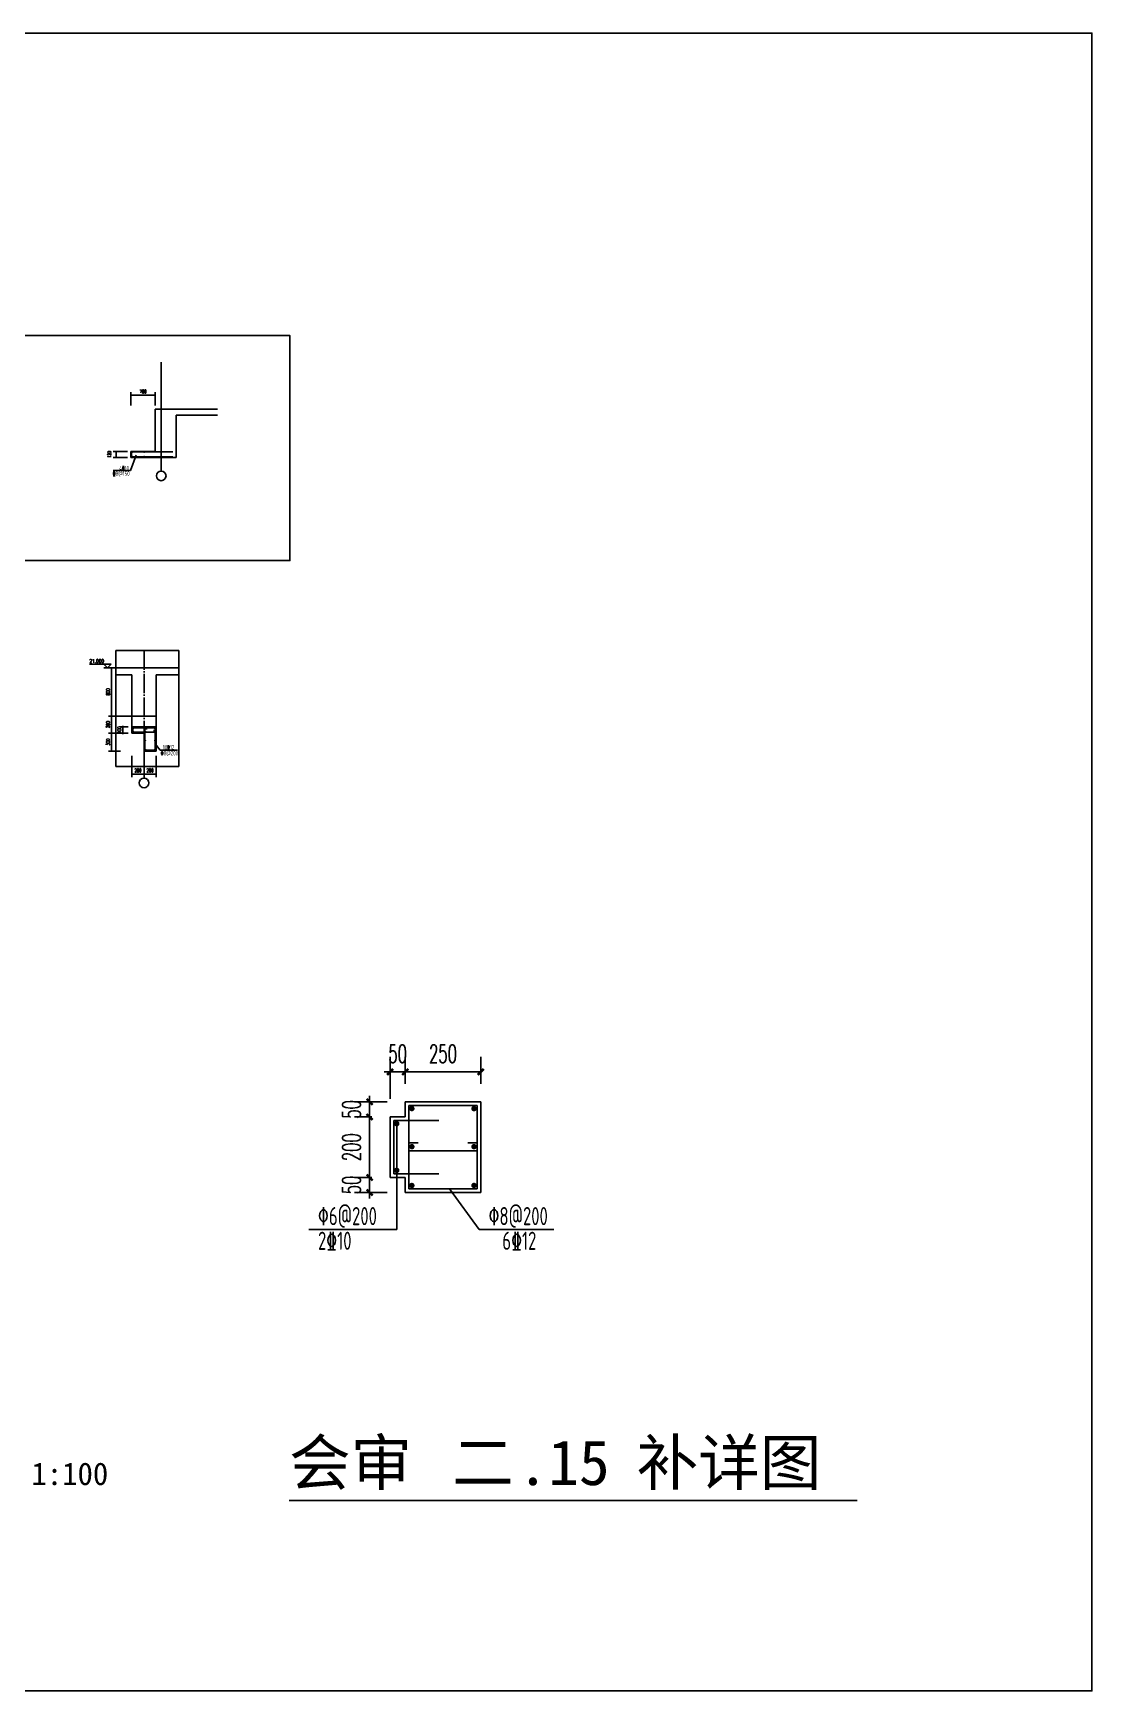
# Model space of a CAD drawing. Extents: x 0 to 125661, y -104936 to 8656.
# Drawn here: x 108147 to 125661, y -55238 to -27810 of the extents above; entities that cross this region are included whole.
import ezdxf
from ezdxf.enums import TextEntityAlignment as Align

# ---------------------------------------------------------------- set-up
doc = ezdxf.new("R2010")
doc.units = 0
doc.header["$LTSCALE"] = 800
doc.header["$MEASUREMENT"] = 0
doc.linetypes.add('DOTE', pattern=[2.42, 2, -0.2, 0.02, -0.2])
doc.layers.get('0').update_dxf_attribs({"linetype": 'CONTINUOUS'})
doc.layers.get('Defpoints').update_dxf_attribs({"color": 1, "linetype": 'CONTINUOUS'})
for name, color, linetype in [('3-ban', 84, 'CONTINUOUS'), ('A-墙线', 9, 'CONTINUOUS'), ('AXIS', 3, 'CONTINUOUS'), ('AXIS_TEXT', 7, 'CONTINUOUS'), ('DIM_ELEV', 3, 'CONTINUOUS'), ('DOTE', 28, 'CONTINUOUS'), ('PUB_DIM', 3, 'CONTINUOUS'), ('PUB_HATCH', 8, 'CONTINUOUS'), ('PUB_TEXT', 7, 'CONTINUOUS'), ('R', 1, 'CONTINUOUS'), ('看线1', 7, 'CONTINUOUS')]:
    doc.layers.add(name, color=color, linetype=linetype)
doc.styles.add('_TCH_DIM', font='SIMPLEX', dxfattribs={"bigfont": 'GBCBIG'})
doc.styles.add('COMPLEX', font='COMPLEX')
doc.styles.add('DIM_FONT', font='SIMPLEX.shx', dxfattribs={"width": 0.6})
doc.styles.add('ht', font='SIMHEI.TTF')
doc.styles.add('TSSD_Rein', font='tssdeng.shx', dxfattribs={"width": 0.7, "bigfont": 'hztxt.shx'})
doc.dimstyles.new('DIMN', dxfattribs={"dimtxt": 300, "dimasz": 100, "dimexe": 250, "dimexo": 300, "dimgap": 150, "dimtad": 1, "dimdec": 0, "dimzin": 0, "dimdsep": 46, "dimtxsty": 'DIM_FONT', "dimblk": 'ARCHTICK', "dimcen": 0.09, "dimclrt": 7, "dimazin": 2, "dimtfac": 1, "dimtdec": 0, "dimtix": 1, "dimtmove": 2, "dimatfit": 3, "dimfxl": 0, "dimtolj": 1, "dimtzin": 0, "dimarcsym": 0})
doc.dimstyles.new('DIMN20', dxfattribs={"dimscale": 0.2, "dimtxt": 300, "dimasz": 100, "dimexe": 250, "dimexo": 300, "dimgap": 150, "dimtad": 1, "dimdec": 0, "dimzin": 0, "dimdsep": 46, "dimtxsty": 'DIM_FONT', "dimblk": 'ARCHTICK', "dimcen": 0.09, "dimclrt": 7, "dimazin": 2, "dimtfac": 1, "dimtdec": 0, "dimtix": 1, "dimtmove": 2, "dimatfit": 3, "dimfxl": 0, "dimtolj": 1, "dimtzin": 0, "dimarcsym": 0})

# ---------------------------------------------------------------- blocks, each defined once
blk = doc.blocks.new('_ArchTick')
at = {"color": 0, "linetype": 'ByBlock', "const_width": 0.4}
blk.add_lwpolyline([(-0.5, -0.5), (0.5, 0.5)], dxfattribs=at)
blk = doc.blocks.new('*D524')
at = {"layer": 'Defpoints', "color": 0}
for p in [(109521, -34730), (109765, -34730), (109765, -34830)]:
    blk.add_point(p, dxfattribs=at)
at = {"layer": 'PUB_DIM', "color": 0, "lineweight": -2}
for p, q in [((109705, -34730), (109471, -34730)), ((109705, -34830), (109471, -34830)), ((109521, -34830), (109521, -34730))]:
    blk.add_line(p, q, dxfattribs=at)
at = {"layer": 'PUB_DIM', "color": 0, "lineweight": -2, "xscale": 20, "yscale": 20, "zscale": 20}
for p, rotation in [((109521, -34730), 90), ((109521, -34830), 270)]:
    blk.add_blockref('_ArchTick', p, dxfattribs=dict(at, rotation=rotation))
at = {"layer": 'PUB_DIM', "color": 7, "insert": (109408, -34780), "char_height": 60, "attachment_point": 5, "rotation": 90, "style": 'DIM_FONT'}
blk.add_mtext('\\A1;120', dxfattribs=at)
blk = doc.blocks.new('*D525')
at = {"layer": 'Defpoints', "color": 0}
for p in [(109765, -33799), (109765, -34030), (110165, -34030)]:
    blk.add_point(p, dxfattribs=at)
at = {"layer": 'PUB_DIM', "color": 0, "lineweight": -2}
for p, q in [((109765, -33970), (109765, -33749)), ((110165, -33799), (109765, -33799)), ((110165, -33970), (110165, -33749))]:
    blk.add_line(p, q, dxfattribs=at)
at = {"layer": 'PUB_DIM', "color": 0, "lineweight": -2, "xscale": 20, "yscale": 20, "zscale": 20, "rotation": 180}
blk.add_blockref('_ArchTick', (109765, -33799), dxfattribs=at)
at = {"layer": 'PUB_DIM', "color": 0, "lineweight": -2, "xscale": 20, "yscale": 20, "zscale": 20}
blk.add_blockref('_ArchTick', (110165, -33799), dxfattribs=at)
at = {"layer": 'PUB_DIM', "color": 7, "insert": (109965, -33739), "char_height": 60, "attachment_point": 5, "style": 'DIM_FONT'}
blk.add_mtext('\\A1;700', dxfattribs=at)
blk = doc.blocks.new('*D528')
at = {"layer": 'Defpoints', "color": 0}
for p in [(109445, -38310), (109653, -38310), (109653, -39110)]:
    blk.add_point(p, dxfattribs=at)
at = {"layer": 'PUB_DIM', "color": 0, "lineweight": -2}
for p, q in [((109593, -38310), (109395, -38310)), ((109445, -39110), (109445, -38310)), ((109593, -39110), (109395, -39110))]:
    blk.add_line(p, q, dxfattribs=at)
at = {"layer": 'PUB_DIM', "color": 0, "lineweight": -2, "xscale": 20, "yscale": 20, "zscale": 20}
for p, rotation in [((109445, -38310), 90), ((109445, -39110), 270)]:
    blk.add_blockref('_ArchTick', p, dxfattribs=dict(at, rotation=rotation))
at = {"layer": 'PUB_DIM', "color": 7, "insert": (109385, -38710), "char_height": 60, "attachment_point": 5, "rotation": 90, "style": 'DIM_FONT'}
blk.add_mtext('\\A1;800', dxfattribs=at)
blk = doc.blocks.new('*D529')
at = {"layer": 'Defpoints', "color": 0}
for p in [(109445, -39110), (109653, -39110), (109653, -39390)]:
    blk.add_point(p, dxfattribs=at)
at = {"layer": 'PUB_DIM', "color": 0, "lineweight": -2}
for p, q in [((109593, -39110), (109395, -39110)), ((109445, -39390), (109445, -39110)), ((109593, -39390), (109395, -39390))]:
    blk.add_line(p, q, dxfattribs=at)
at = {"layer": 'PUB_DIM', "color": 0, "lineweight": -2, "xscale": 20, "yscale": 20, "zscale": 20}
for p, rotation in [((109445, -39110), 90), ((109445, -39390), 270)]:
    blk.add_blockref('_ArchTick', p, dxfattribs=dict(at, rotation=rotation))
at = {"layer": 'PUB_DIM', "color": 7, "insert": (109385, -39250), "char_height": 60, "attachment_point": 5, "rotation": 90, "style": 'DIM_FONT'}
blk.add_mtext('\\A1;280', dxfattribs=at)
blk = doc.blocks.new('*D530')
at = {"layer": 'Defpoints', "color": 0}
for p in [(109445, -39390), (109653, -39390), (109653, -39690)]:
    blk.add_point(p, dxfattribs=at)
at = {"layer": 'PUB_DIM', "color": 0, "lineweight": -2}
for p, q in [((109593, -39390), (109395, -39390)), ((109445, -39690), (109445, -39390)), ((109593, -39690), (109395, -39690))]:
    blk.add_line(p, q, dxfattribs=at)
at = {"layer": 'PUB_DIM', "color": 0, "lineweight": -2, "xscale": 20, "yscale": 20, "zscale": 20}
for p, rotation in [((109445, -39390), 90), ((109445, -39690), 270)]:
    blk.add_blockref('_ArchTick', p, dxfattribs=dict(at, rotation=rotation))
at = {"layer": 'PUB_DIM', "color": 7, "insert": (109385, -39540), "char_height": 60, "attachment_point": 5, "rotation": 90, "style": 'DIM_FONT'}
blk.add_mtext('\\A1;300', dxfattribs=at)
blk = doc.blocks.new('*D531')
at = {"layer": 'Defpoints', "color": 0}
for p in [(109981, -39710), (110181, -39710), (110181, -40069)]:
    blk.add_point(p, dxfattribs=at)
at = {"layer": 'PUB_DIM', "color": 0, "lineweight": -2}
for p, q in [((109981, -39770), (109981, -40119)), ((110181, -39770), (110181, -40119)), ((109981, -40069), (110181, -40069))]:
    blk.add_line(p, q, dxfattribs=at)
at = {"layer": 'PUB_DIM', "color": 0, "lineweight": -2, "xscale": 20, "yscale": 20, "zscale": 20, "rotation": 180}
blk.add_blockref('_ArchTick', (109981, -40069), dxfattribs=at)
at = {"layer": 'PUB_DIM', "color": 0, "lineweight": -2, "xscale": 20, "yscale": 20, "zscale": 20}
blk.add_blockref('_ArchTick', (110181, -40069), dxfattribs=at)
at = {"layer": 'PUB_DIM', "color": 7, "insert": (110081, -40009), "char_height": 60, "attachment_point": 5, "style": 'DIM_FONT'}
blk.add_mtext('\\A1;200', dxfattribs=at)
blk = doc.blocks.new('*D532')
at = {"layer": 'Defpoints', "color": 0}
for p in [(109781, -39710), (109981, -39710), (109981, -40069)]:
    blk.add_point(p, dxfattribs=at)
at = {"layer": 'PUB_DIM', "color": 0, "lineweight": -2}
for p, q in [((109781, -39770), (109781, -40119)), ((109981, -39770), (109981, -40119)), ((109781, -40069), (109981, -40069))]:
    blk.add_line(p, q, dxfattribs=at)
at = {"layer": 'PUB_DIM', "color": 0, "lineweight": -2, "xscale": 20, "yscale": 20, "zscale": 20, "rotation": 180}
blk.add_blockref('_ArchTick', (109781, -40069), dxfattribs=at)
at = {"layer": 'PUB_DIM', "color": 0, "lineweight": -2, "xscale": 20, "yscale": 20, "zscale": 20}
blk.add_blockref('_ArchTick', (109981, -40069), dxfattribs=at)
at = {"layer": 'PUB_DIM', "color": 7, "insert": (109881, -40009), "char_height": 60, "attachment_point": 5, "style": 'DIM_FONT'}
blk.add_mtext('\\A1;200', dxfattribs=at)
blk = doc.blocks.new('_AXISO')
blk.add_circle((0, 0), 0.5)
at = {"layer": 'AXIS_TEXT', "style": 'COMPLEX', "width": 1.041667}
blk.add_attdef('A', text='', height=0.56, dxfattribs=at).set_placement((-0.25, -0.28), (0.25, -0.28), align=Align.FIT)
blk = doc.blocks.new('*D533')
at = {"layer": '3-ban', "color": 0, "lineweight": -2}
for p, q in [((109721, -39290), (109582, -39290)), ((109721, -39390), (109582, -39390)), ((109632, -39290), (109632, -39270)), ((109632, -39390), (109632, -39290)), ((109632, -39390), (109632, -39410))]:
    blk.add_line(p, q, dxfattribs=at)
at = {"layer": 'Defpoints', "color": 0}
for p in [(109632, -39290), (109781, -39290), (109781, -39390)]:
    blk.add_point(p, dxfattribs=at)
at = {"layer": '3-ban', "color": 0, "lineweight": -2, "xscale": 20, "yscale": 20, "zscale": 20}
for p, rotation in [((109632, -39290), 270), ((109632, -39390), 90)]:
    blk.add_blockref('_ArchTick', p, dxfattribs=dict(at, rotation=rotation))
at = {"layer": '3-ban', "color": 7, "insert": (109572, -39340), "char_height": 60, "attachment_point": 5, "rotation": 90, "style": 'DIM_FONT'}
blk.add_mtext('\\A1;100', dxfattribs=at)
blk = doc.blocks.new('*D534')
at = {"layer": 'AXIS', "color": 0, "lineweight": -2}
for p, q in [((114052, -45443), (114052, -44747)), ((114302, -45193), (114302, -44747)), ((114052, -44997), (113952, -44997)), ((114052, -44997), (114302, -44997)), ((114302, -44997), (114402, -44997))]:
    blk.add_line(p, q, dxfattribs=at)
at = {"layer": 'Defpoints', "color": 0}
for p in [(114302, -44997), (114302, -45493), (114052, -45743)]:
    blk.add_point(p, dxfattribs=at)
at = {"layer": 'AXIS', "color": 0, "lineweight": -2, "xscale": 100, "yscale": 100, "zscale": 100}
blk.add_blockref('_ArchTick', (114052, -44997), dxfattribs=at)
at = {"layer": 'AXIS', "color": 0, "lineweight": -2, "xscale": 100, "yscale": 100, "zscale": 100, "rotation": 180}
blk.add_blockref('_ArchTick', (114302, -44997), dxfattribs=at)
at = {"layer": 'AXIS', "color": 7, "insert": (114177, -44697), "char_height": 300, "attachment_point": 5, "style": 'DIM_FONT'}
blk.add_mtext('\\A1;50', dxfattribs=at)
blk = doc.blocks.new('*D535')
at = {"layer": 'AXIS', "color": 0, "lineweight": -2}
for p, q in [((114302, -45193), (114302, -44747)), ((115552, -45193), (115552, -44747)), ((114302, -44997), (115552, -44997))]:
    blk.add_line(p, q, dxfattribs=at)
at = {"layer": 'Defpoints', "color": 0}
for p in [(115552, -44997), (114302, -45493), (115552, -45493)]:
    blk.add_point(p, dxfattribs=at)
at = {"layer": 'AXIS', "color": 0, "lineweight": -2, "xscale": 100, "yscale": 100, "zscale": 100, "rotation": 180}
blk.add_blockref('_ArchTick', (114302, -44997), dxfattribs=at)
at = {"layer": 'AXIS', "color": 0, "lineweight": -2, "xscale": 100, "yscale": 100, "zscale": 100}
blk.add_blockref('_ArchTick', (115552, -44997), dxfattribs=at)
at = {"layer": 'AXIS', "color": 7, "insert": (114927, -44697), "char_height": 300, "attachment_point": 5, "style": 'DIM_FONT'}
blk.add_mtext('\\A1;250', dxfattribs=at)
blk = doc.blocks.new('*D536')
at = {"layer": 'AXIS', "color": 0, "lineweight": -2}
for p, q in [((114002, -45493), (113463, -45493)), ((113713, -45493), (113713, -45393)), ((113713, -45493), (113713, -45743)), ((113752, -45743), (113463, -45743)), ((113713, -45743), (113713, -45843))]:
    blk.add_line(p, q, dxfattribs=at)
at = {"layer": 'Defpoints', "color": 0}
for p in [(114302, -45493), (113713, -45743), (114052, -45743)]:
    blk.add_point(p, dxfattribs=at)
at = {"layer": 'AXIS', "color": 0, "lineweight": -2, "xscale": 100, "yscale": 100, "zscale": 100}
for p, rotation in [((113713, -45493), 270), ((113713, -45743), 90)]:
    blk.add_blockref('_ArchTick', p, dxfattribs=dict(at, rotation=rotation))
at = {"layer": 'AXIS', "color": 7, "insert": (113413, -45618), "char_height": 300, "attachment_point": 5, "rotation": 90, "style": 'DIM_FONT'}
blk.add_mtext('\\A1;50', dxfattribs=at)
blk = doc.blocks.new('*D537')
at = {"layer": 'AXIS', "color": 0, "lineweight": -2}
for p, q in [((113752, -45743), (113463, -45743)), ((113713, -45743), (113713, -46743)), ((113752, -46743), (113463, -46743))]:
    blk.add_line(p, q, dxfattribs=at)
at = {"layer": 'Defpoints', "color": 0}
for p in [(114052, -45743), (113713, -46743), (114052, -46743)]:
    blk.add_point(p, dxfattribs=at)
at = {"layer": 'AXIS', "color": 0, "lineweight": -2, "xscale": 100, "yscale": 100, "zscale": 100}
for p, rotation in [((113713, -45743), 90), ((113713, -46743), 270)]:
    blk.add_blockref('_ArchTick', p, dxfattribs=dict(at, rotation=rotation))
at = {"layer": 'AXIS', "color": 7, "insert": (113413, -46243), "char_height": 300, "attachment_point": 5, "rotation": 90, "style": 'DIM_FONT'}
blk.add_mtext('\\A1;200', dxfattribs=at)
blk = doc.blocks.new('*D538')
at = {"layer": 'AXIS', "color": 0, "lineweight": -2}
for p, q in [((113752, -46743), (113463, -46743)), ((113713, -46743), (113713, -46643)), ((113713, -46743), (113713, -46993)), ((114002, -46993), (113463, -46993)), ((113713, -46993), (113713, -47093))]:
    blk.add_line(p, q, dxfattribs=at)
at = {"layer": 'Defpoints', "color": 0}
for p in [(114052, -46743), (113713, -46993), (114302, -46993)]:
    blk.add_point(p, dxfattribs=at)
at = {"layer": 'AXIS', "color": 0, "lineweight": -2, "xscale": 100, "yscale": 100, "zscale": 100}
for p, rotation in [((113713, -46743), 270), ((113713, -46993), 90)]:
    blk.add_blockref('_ArchTick', p, dxfattribs=dict(at, rotation=rotation))
at = {"layer": 'AXIS', "color": 7, "insert": (113413, -46868), "char_height": 300, "attachment_point": 5, "rotation": 90, "style": 'DIM_FONT'}
blk.add_mtext('\\A1;50', dxfattribs=at)

msp = doc.modelspace()

# ---------------------------------------------------------------- linework, layer by layer
at = {"layer": '3-ban', "ltscale": 2000}
for p, q in [((109759, -35048.9), (109469.7, -35048.9)), ((110247.9, -39676), (110537.1, -39676))]:
    msp.add_line(p, q, dxfattribs=at)
at = {"layer": '3-ban'}
for p, q in [((114161.8, -45849.7), (114161.8, -47603.9)), ((115036.1, -46933.1), (115527.2, -47603.9)), ((114161.8, -47603.9), (112706, -47603.9)), ((116758.9, -47603.9), (115527.2, -47603.9))]:
    msp.add_line(p, q, dxfattribs=at)
at = {"layer": '3-ban', "ltscale": 2000}
for points in [[(109759, -35048.9), (109850.7, -34789.8)], [(110247.9, -39676), (110165.6, -39569.9)]]:
    msp.add_lwpolyline(points, dxfattribs=at)
at = {"layer": 'A-墙线'}
for p, q in [((111197.4, -34029.6), (110164.6, -34029.6)), ((110164.6, -34029.6), (110164.6, -34729.6)), ((110514.6, -34129.6), (110514.6, -34829.6)), ((111197.4, -34129.6), (110514.6, -34129.6)), ((110164.6, -34729.6), (109764.6, -34729.6)), ((109764.6, -34729.6), (109764.6, -34829.6)), ((110514.6, -34829.6), (109764.6, -34829.6)), ((110554.5, -38309.6), (109517.2, -38309.6)), ((109517.2, -38309.6), (110554.5, -38309.6)), ((109517.2, -38429.6), (109780.6, -38429.6)), ((109780.6, -38429.6), (109780.6, -39389.6)), ((110180.6, -38429.6), (110554.5, -38429.6)), ((110180.6, -39689.6), (110180.6, -38429.6)), ((109780.6, -39109.6), (110180.6, -39109.6)), ((109780.6, -39289.6), (110180.6, -39289.6)), ((109780.6, -39389.6), (109980.6, -39389.6)), ((109980.6, -39389.6), (109980.6, -39689.6)), ((110180.6, -39689.6), (109980.6, -39689.6)), ((114301.6, -45743.1), (114301.6, -45493.1)), ((114301.6, -45493.1), (115551.6, -45493.1)), ((115551.6, -45493.1), (115551.6, -46993.1)), ((114051.6, -45743.1), (114051.6, -46743.1)), ((114051.6, -45743.1), (114301.6, -45743.1)), ((114051.6, -46743.1), (114301.6, -46743.1)), ((114301.6, -46743.1), (114301.6, -46993.1)), ((114301.6, -46993.1), (115551.6, -46993.1))]:
    msp.add_line(p, q, dxfattribs=at)
at = {"layer": 'AXIS'}
msp.add_line((109980.6, -39941.3), (109980.6, -40135.2), dxfattribs=at)
msp.add_circle((110264.6, -35134.5), 80, dxfattribs=at)
at = {"layer": 'Defpoints', "color": 6}
msp.add_lwpolyline([(109517.2, -38025.2), (110554.5, -38025.2), (110554.5, -39941.3), (109517.2, -39941.3)], close=True, dxfattribs=at)
at = {"layer": 'DIM_ELEV'}
for p, q in [((109437.9, -38249.6), (109077.9, -38249.6)), ((109377.9, -38309.6), (109317.9, -38249.6)), ((109722.3, -38309.6), (109317.9, -38309.6)), ((109377.9, -38309.6), (109437.9, -38249.6))]:
    msp.add_line(p, q, dxfattribs=at)
at = {"layer": 'DOTE', "ltscale": 10}
msp.add_line((110264.6, -35054.5), (110264.6, -33254.8), dxfattribs=at)
at = {"layer": 'DOTE', "linetype": 'DOTE', "ltscale": 0.2}
msp.add_line((109980.6, -38025.2), (109980.6, -39941.3), dxfattribs=at)
at = {"layer": 'PUB_HATCH', "color": 1}
for points in [[(86032.8, -27809.8), (125661.3, -27809.8), (125661.3, -55238), (86032.8, -55238)], [(104374, -36536.3), (112393.6, -36536.3), (112393.6, -32815), (104374, -32815)]]:
    msp.add_lwpolyline(points, close=True, dxfattribs=at)
msp.add_lwpolyline([(112379.7, -52087), (121779.3, -52087)], dxfattribs=at)
at = {"layer": 'R'}
for p, q in [((109774.6, -34739.6), (109774.6, -34819.6)), ((110458.2, -34739.6), (109774.6, -34739.6)), ((110457.3, -34819.6), (109774.6, -34819.6)), ((109795.6, -39304.6), (110165.6, -39304.6)), ((109795.6, -39304.6), (109795.6, -39374.6)), ((109795.6, -39374.6), (110165.6, -39374.6)), ((109995.6, -39304.6), (109995.6, -39674.6)), ((110022.1, -39304.6), (110022.1, -39332.4)), ((110165.6, -39350.3), (110136.3, -39350.3)), ((110165.6, -39674.6), (110165.6, -39304.6)), ((110165.6, -39674.6), (109995.6, -39674.6)), ((114111.6, -45803.1), (114857.4, -45803.1)), ((114111.6, -45803.1), (114111.6, -46683.1)), ((114361.6, -45553.1), (115491.6, -45553.1)), ((114361.6, -46933.1), (114361.6, -45553.1)), ((115491.6, -45553.1), (115491.6, -46933.1)), ((114361.6, -46170.9), (114513.8, -46170.9)), ((114361.6, -46300.7), (115491.6, -46300.7)), ((115339.4, -46170.9), (115491.6, -46170.9)), ((114111.6, -46683.1), (114857.4, -46683.1)), ((114361.6, -46933.1), (115491.6, -46933.1))]:
    msp.add_line(p, q, dxfattribs=at)
for points, const_width in [([(109780.1, -34749.9, 1), (109789.1, -34749.9, 1)], 9), ([(109780.1, -34809.2, 1), (109789.1, -34809.2, 1)], 9), ([(109980.1, -34749.9, 1), (109989.1, -34749.9, 1)], 9), ([(109980.1, -34809.2, 1), (109989.1, -34809.2, 1)], 9), ([(109801.2, -39314.8, 1), (109810.2, -39314.8, 1)], 9), ([(109801.2, -39364, 1), (109810.2, -39364, 1)], 9), ([(110004.5, -39314.8, 1), (110013.5, -39314.8, 1)], 9), ([(110004.5, -39364, 1), (110013.5, -39364, 1)], 9), ([(110150, -39314.8, 1), (110159, -39314.8, 1)], 9), ([(110150, -39364, 1), (110159, -39364, 1)], 9), ([(110004.5, -39513.9, 1), (110013.5, -39513.9, 1)], 9), ([(110004.5, -39661.4, 1), (110013.5, -39661.4, 1)], 9), ([(110150, -39513.9, 1), (110159, -39513.9, 1)], 9), ([(110150, -39661.4, 1), (110159, -39661.4, 1)], 9), ([(114389.3, -45604.1, 1), (114434.3, -45604.1, 1)], 45), ([(115417.5, -45604.1, 1), (115462.5, -45604.1, 1)], 45), ([(114139.3, -45853.7, 1), (114184.3, -45853.7, 1)], 45), ([(114389.3, -46234.2, 1), (114434.3, -46234.2, 1)], 45), ([(115417.5, -46234.2, 1), (115462.5, -46234.2, 1)], 45), ([(114139.3, -46626.1, 1), (114184.3, -46626.1, 1)], 45), ([(114389.3, -46876.1, 1), (114434.3, -46876.1, 1)], 45), ([(115417.5, -46876.1, 1), (115462.5, -46876.1, 1)], 45)]:
    msp.add_lwpolyline(points, format="xyb", close=True, dxfattribs=dict(at, const_width=const_width))
at = {"layer": '看线1'}
msp.add_line((109760.6, -39109.6), (109517.2, -39109.6), dxfattribs=at)

# ---------------------------------------------------------------- block references
at = {"layer": 'AXIS', "xscale": 160, "yscale": 160, "zscale": 160}
msp.add_blockref('_AXISO', (109980.6, -40215.2), dxfattribs=at)

# ---------------------------------------------------------------- texts
at = {"layer": '3-ban', "style": 'TSSD_Rein', "width": 0.7}
for s, p in [('%%1328@150', (109604.3, -35096.1)), ('4%%13210', (109652, -35008)), ('%%1308@200', (110402.6, -39723.2)), ('10%%13212', (110387.2, -39625.8))]:
    msp.add_text(s, height=75, dxfattribs=at).set_placement(p, align=Align.MIDDLE)
for s, p in [('%%1306@200', (112859.6, -47532.9)), ('%%1308@200', (115680.8, -47532.9)), ('2%%13210', (112859.6, -47941)), ('6%%13212', (115908.9, -47941))]:
    msp.add_text(s, height=300, dxfattribs=at).set_placement(p)
at = {"layer": 'PUB_HATCH', "color": 1, "style": 'ht'}
for s, height, p in [('会审', 746.84, (112379.7, -51833)), ('补详图', 746.84, (118131.7, -51833)), ('二', 746.8, (115080.2, -51833)), ('.15', 746.84, (116160.3, -51833))]:
    msp.add_text(s, height=height, dxfattribs=at).set_placement(p)
at = {"layer": 'PUB_TEXT', "style": '_TCH_DIM', "width": 0.705882}
msp.add_text('21.000', height=59.5, dxfattribs=at).set_placement((109077.9, -38229.6))
at = {"layer": 'PUB_TEXT', "style": 'ht'}
msp.add_text('1:100', height=373.42, dxfattribs=at).set_placement((108118.7, -51833))

# ---------------------------------------------------------------- dimensions: what is measured, and where the dimension line sits
at = {"layer": '3-ban'}
dim = msp.add_linear_dim(base=(109631.7, -39289.6), p1=(109780.6, -39389.6), p2=(109780.6, -39289.6), angle=90, dimstyle='DIMN20', dxfattribs=at)
dim.commit()
dim.dimension.update_dxf_attribs({"geometry": '*D533', "text_midpoint": (109571.7, -39339.6)})
at = {"layer": 'AXIS'}
for base, p1, p2, text, picture, middle in [((114301.6, -44997.1), (114051.6, -45743.1), (114301.6, -45493.1), '50', '*D534', (114176.6, -44697.1)), ((115551.6, -44997.1), (114301.6, -45493.1), (115551.6, -45493.1), '250', '*D535', (114926.6, -44697.1))]:
    dim = msp.add_linear_dim(base=base, p1=p1, p2=p2, text=text, dimstyle='DIMN', dxfattribs=at)
    dim.commit()
    dim.dimension.update_dxf_attribs({"geometry": picture, "text_midpoint": middle})
for base, p1, p2, text, picture, middle in [((113712.5, -45743.1), (114301.6, -45493.1), (114051.6, -45743.1), '50', '*D536', (113412.5, -45618.1)), ((113712.5, -46743.1), (114051.6, -45743.1), (114051.6, -46743.1), '200', '*D537', (113412.5, -46243.1)), ((113712.5, -46993.1), (114051.6, -46743.1), (114301.6, -46993.1), '50', '*D538', (113412.5, -46868.1))]:
    dim = msp.add_linear_dim(base=base, p1=p1, p2=p2, angle=90, text=text, dimstyle='DIMN', dxfattribs=at)
    dim.commit()
    dim.dimension.update_dxf_attribs({"geometry": picture, "text_midpoint": middle})
at = {"layer": 'PUB_DIM'}
dim = msp.add_linear_dim(base=(109764.6, -33799), p1=(110164.6, -34029.6), p2=(109764.6, -34029.6), text='700', dimstyle='DIMN20', dxfattribs=at)
dim.commit()
dim.dimension.update_dxf_attribs({"geometry": '*D525', "text_midpoint": (109964.6, -33739)})
dim = msp.add_linear_dim(base=(109521.4, -34729.6), p1=(109764.6, -34829.6), p2=(109764.6, -34729.6), angle=90, text='120', dimstyle='DIMN20', dxfattribs=at)
dim.commit()
dim.dimension.update_dxf_attribs({"geometry": '*D524', "text_midpoint": (109407.9, -34779.6), "dimtype": 161})
for p1, p2, distance, picture, middle in [((109653, -39109.6), (109653, -38309.6), 207.5, '*D528', (109385.5, -38709.6)), ((109653, -39389.6), (109653, -39109.6), 207.5, '*D529', (109385.5, -39249.6)), ((109653, -39689.6), (109653, -39389.6), 207.5, '*D530', (109385.5, -39539.6)), ((109780.6, -39709.6), (109980.6, -39709.6), -359.8, '*D532', (109880.6, -40009.3)), ((109980.6, -39709.6), (110180.6, -39709.6), -359.8, '*D531', (110080.6, -40009.3))]:
    dim = msp.add_aligned_dim(p1=p1, p2=p2, distance=distance, dimstyle='DIMN20', dxfattribs=at)
    dim.commit()
    dim.dimension.update_dxf_attribs({"geometry": picture, "text_midpoint": middle})

doc.saveas('drawing.dxf')
